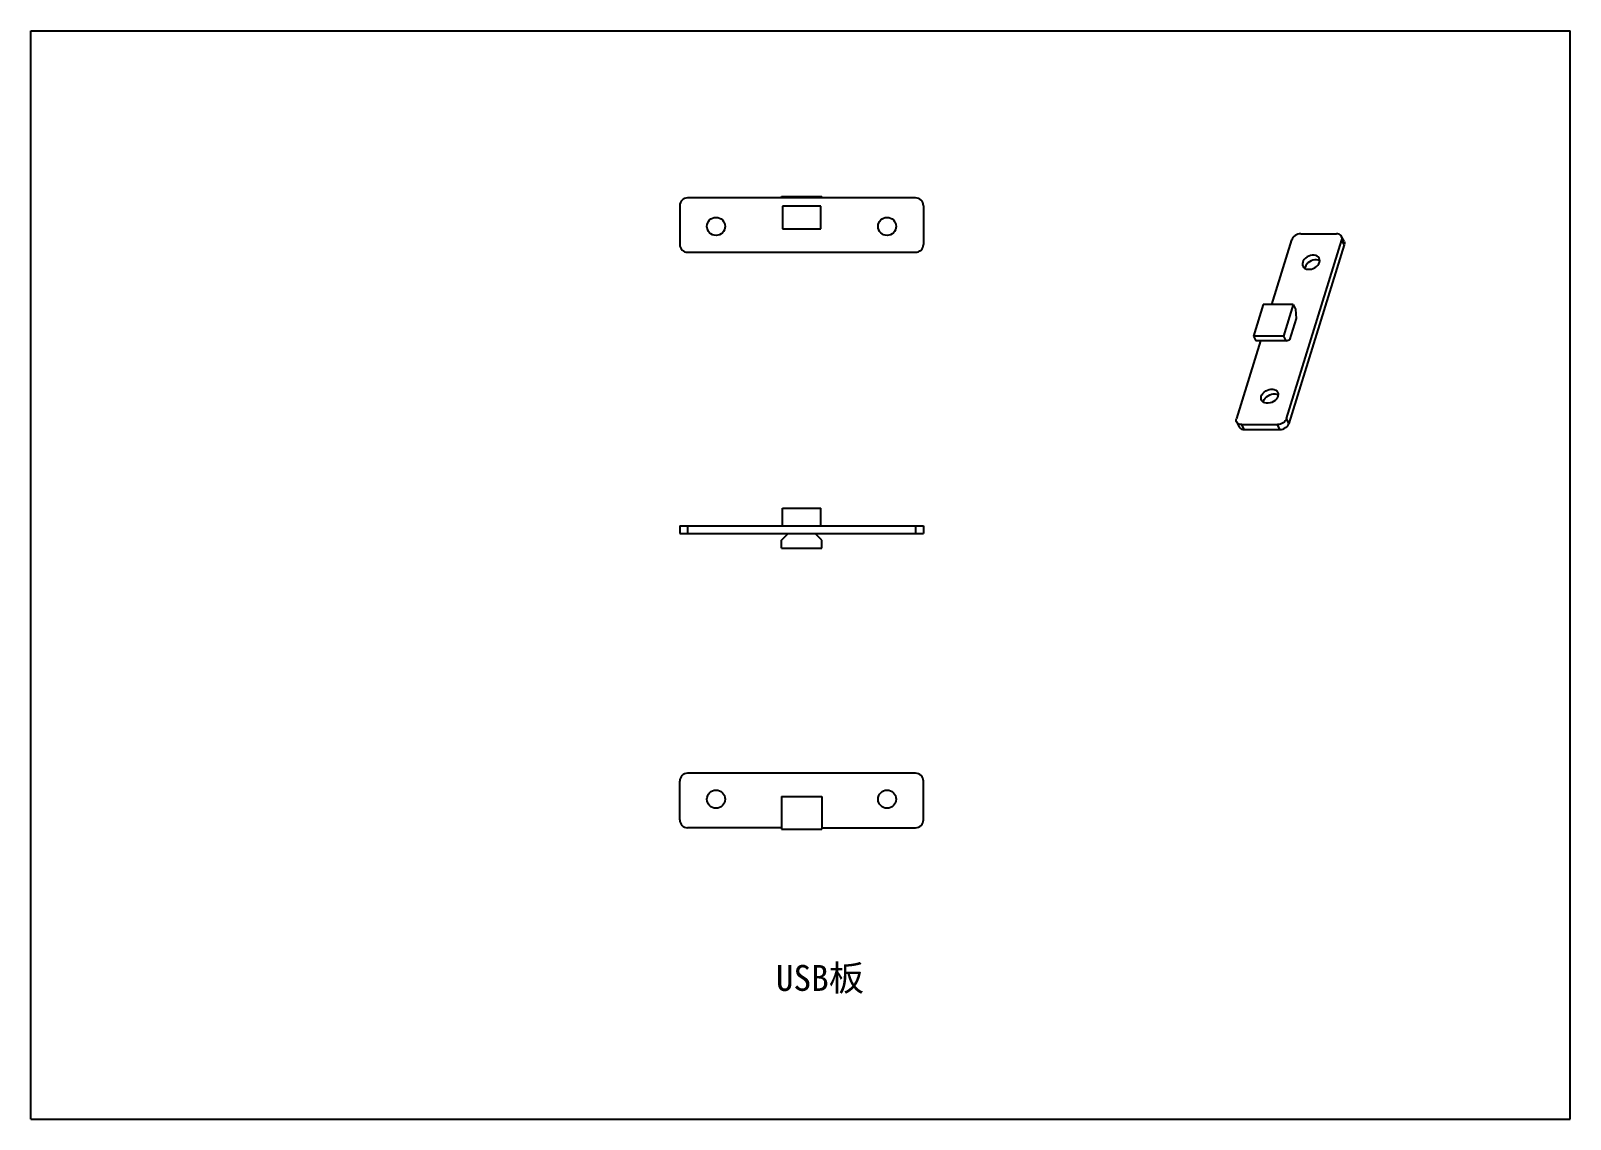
# Model space of a CAD drawing. Extents: x -205 to 92, y -36 to 174.
import ezdxf

# ---------------------------------------------------------------- set-up
doc = ezdxf.new("R2010")
doc.units = 0
doc.header["$LTSCALE"] = 0.64311
doc.header["$MEASUREMENT"] = 0
doc.layers.get('0').update_dxf_attribs({"linetype": 'CONTINUOUS'})

msp = doc.modelspace()

# ---------------------------------------------------------------- linework, layer by layer
at = {"color": 7, "linetype": 'Continuous'}
for p, q in [((-205.18, -35.55), (-205.18, 174.45)), ((-205.18, 174.45), (91.82, 174.45)), ((91.82, -35.55), (91.82, 174.45)), ((-79.97, 140.71), (-79.97, 133.21)), ((-34.47, 142.21), (-78.47, 142.21)), ((-60.37, 142.21), (-60.37, 142.51)), ((-60.37, 142.51), (-52.57, 142.51)), ((-60.17, 140.61), (-60.17, 136.21)), ((-52.77, 140.61), (-60.17, 140.61)), ((-59.07, 142.21), (-59.07, 142.51)), ((-53.87, 142.21), (-53.87, 142.51)), ((-52.77, 136.21), (-52.77, 140.61)), ((-52.57, 142.21), (-52.57, 142.51)), ((-32.97, 140.71), (-32.97, 133.21)), ((-60.17, 136.21), (-52.77, 136.21)), ((34.24, 121.67), (38.09, 134.11)), ((37.11, 99.64), (47.76, 134.11)), ((39.83, 135.28), (46.74, 135.28)), ((48.18, 133.83), (47.72, 134.77)), ((48.22, 133.17), (47.76, 134.11)), ((-78.47, 131.71), (-34.47, 131.71)), ((48.22, 133.17), (37.56, 98.71)), ((40.67, 128.86), (40.62, 128.63)), ((32.58, 121.67), (30.69, 115.56)), ((38.38, 121.67), (32.58, 121.67)), ((38.38, 121.67), (36.49, 115.56)), ((38.92, 118.91), (37.66, 114.84)), ((38.38, 121.67), (38.84, 120.74)), ((38.84, 120.74), (38.92, 118.91)), ((32.07, 114.63), (27.44, 99.64)), ((30.69, 115.56), (31.14, 114.63)), ((36.49, 115.56), (30.69, 115.56)), ((36.95, 114.63), (31.14, 114.63)), ((36.49, 115.56), (36.95, 114.63)), ((36.95, 114.63), (37.66, 114.84)), ((32.64, 102.78), (32.68, 103.01)), ((27.47, 98.98), (27.93, 98.05)), ((28.45, 98.46), (35.36, 98.46)), ((28.91, 97.53), (28.45, 98.46)), ((35.82, 97.53), (35.36, 98.46)), ((37.56, 98.71), (37.11, 99.64)), ((28.91, 97.53), (35.82, 97.53)), ((-60.17, 78.96), (-60.17, 82.36)), ((-60.17, 82.36), (-52.77, 82.36)), ((-52.77, 78.96), (-52.77, 82.36)), ((-79.97, 78.96), (-79.97, 77.46)), ((-79.97, 78.96), (-32.97, 78.96)), ((-79.97, 77.46), (-32.97, 77.46)), ((-78.47, 78.96), (-78.47, 77.46)), ((-60.37, 76.16), (-59.07, 77.46)), ((-52.57, 76.16), (-53.87, 77.46)), ((-34.47, 78.96), (-34.47, 77.46)), ((-32.97, 78.96), (-32.97, 77.46)), ((-60.37, 74.66), (-60.37, 76.16)), ((-60.37, 74.66), (-52.57, 74.66)), ((-52.57, 74.66), (-52.57, 76.16)), ((-79.97, 22.2), (-79.97, 29.7)), ((-34.47, 31.2), (-78.47, 31.2)), ((-32.97, 22.2), (-32.97, 29.7)), ((-60.37, 26.7), (-60.37, 20.4)), ((-60.37, 26.7), (-52.57, 26.7)), ((-52.57, 26.7), (-52.57, 20.4)), ((-60.37, 20.7), (-78.47, 20.7)), ((-60.37, 20.4), (-52.57, 20.4)), ((-52.57, 20.7), (-34.47, 20.7)), ((-205.18, -35.55), (91.82, -35.55))]:
    msp.add_line(p, q, dxfattribs=at)
for points in [[(39.83, 135.28), (39.56, 135.26), (39.28, 135.19), (39, 135.08), (38.75, 134.94), (38.52, 134.76), (38.33, 134.55), (38.18, 134.33), (38.09, 134.11)], [(47.72, 134.77), (47.61, 134.94), (47.45, 135.08), (47.24, 135.19), (47, 135.26), (46.74, 135.28)], [(47.76, 134.11), (47.8, 134.33), (47.79, 134.55), (47.72, 134.77)], [(48.18, 133.83), (48.25, 133.62), (48.26, 133.4), (48.22, 133.17)], [(43.39, 130.57), (43.37, 130.6), (43.21, 130.82), (42.99, 130.98), (42.72, 131.1), (42.41, 131.16), (42.07, 131.16), (41.73, 131.1), (41.38, 130.98), (41.06, 130.82), (40.77, 130.6), (40.52, 130.35), (40.33, 130.08), (40.21, 129.8)], [(40.21, 129.8), (40.16, 129.51), (40.18, 129.24), (40.25, 129.03)], [(40.25, 129.03), (40.27, 128.99), (40.43, 128.78), (40.65, 128.61), (40.92, 128.49), (41.23, 128.43), (41.57, 128.43), (41.92, 128.49), (42.26, 128.61), (42.59, 128.78), (42.88, 128.99), (43.12, 129.24), (43.31, 129.51), (43.43, 129.8)], [(43.48, 130.03), (43.45, 130.05), (43.18, 130.17), (42.87, 130.23), (42.53, 130.23), (42.18, 130.17), (41.84, 130.05), (41.52, 129.88), (41.22, 129.67), (40.98, 129.42), (40.79, 129.15), (40.67, 128.86)], [(43.43, 129.8), (43.49, 130.08), (43.47, 130.35), (43.39, 130.57)], [(32.22, 103.95), (32.34, 104.23), (32.53, 104.5), (32.78, 104.75), (33.07, 104.97), (33.39, 105.13), (33.74, 105.25), (34.09, 105.31), (34.42, 105.31), (34.73, 105.25), (35.01, 105.13), (35.23, 104.97), (35.39, 104.75), (35.4, 104.72)], [(32.68, 103.01), (32.8, 103.3), (32.99, 103.57), (33.24, 103.82), (33.53, 104.03), (33.85, 104.2), (34.2, 104.32), (34.54, 104.38), (34.88, 104.38), (35.19, 104.32), (35.46, 104.2), (35.49, 104.18)], [(35.4, 104.72), (35.48, 104.5), (35.5, 104.23), (35.44, 103.95)], [(32.26, 103.18), (32.19, 103.39), (32.17, 103.66), (32.22, 103.95)], [(35.44, 103.95), (35.32, 103.66), (35.13, 103.39), (34.89, 103.14), (34.6, 102.93), (34.27, 102.76), (33.93, 102.64), (33.58, 102.58), (33.24, 102.58), (32.93, 102.64), (32.66, 102.76), (32.44, 102.93), (32.28, 103.14), (32.26, 103.18)], [(27.47, 98.98), (27.4, 99.19), (27.39, 99.41), (27.44, 99.64)], [(28.45, 98.46), (28.19, 98.49), (27.95, 98.55), (27.75, 98.66), (27.58, 98.81), (27.47, 98.98)], [(27.93, 98.05), (28.04, 97.88), (28.21, 97.73), (28.41, 97.62), (28.65, 97.55), (28.91, 97.53)], [(37.11, 99.64), (37.01, 99.41), (36.86, 99.19), (36.67, 98.99), (36.45, 98.81), (36.19, 98.66), (35.92, 98.55), (35.64, 98.49), (35.36, 98.46)], [(35.82, 97.53), (36.1, 97.55), (36.38, 97.62), (36.65, 97.73), (36.9, 97.88), (37.13, 98.05), (37.32, 98.26), (37.47, 98.48), (37.56, 98.71)]]:
    msp.add_lwpolyline(points, dxfattribs=at)
for centre in [(-72.97, 136.71), (-39.97, 136.71), (-72.97, 26.2), (-39.97, 26.2)]:
    msp.add_circle(centre, 1.75, dxfattribs=at)
for centre, start, end in [((-78.47, 140.71), 90, 180), ((-34.47, 140.71), 0, 90), ((-78.47, 133.21), 180, 270), ((-34.47, 133.21), 270, 0), ((-78.47, 29.7), 90, 180), ((-34.47, 29.7), 0, 90), ((-78.47, 22.2), 180, 270), ((-34.47, 22.2), 270, 0)]:
    msp.add_arc(centre, 1.5, start, end, dxfattribs=at)

# ---------------------------------------------------------------- texts
at = {"color": 1, "insert": (-61.43, -5.79), "char_height": 5, "width": 48.9287, "attachment_point": 1}
msp.add_mtext('USB{\\fSimSun|b0|i0|c134|p2;板}', dxfattribs=at)

doc.saveas('drawing.dxf')
